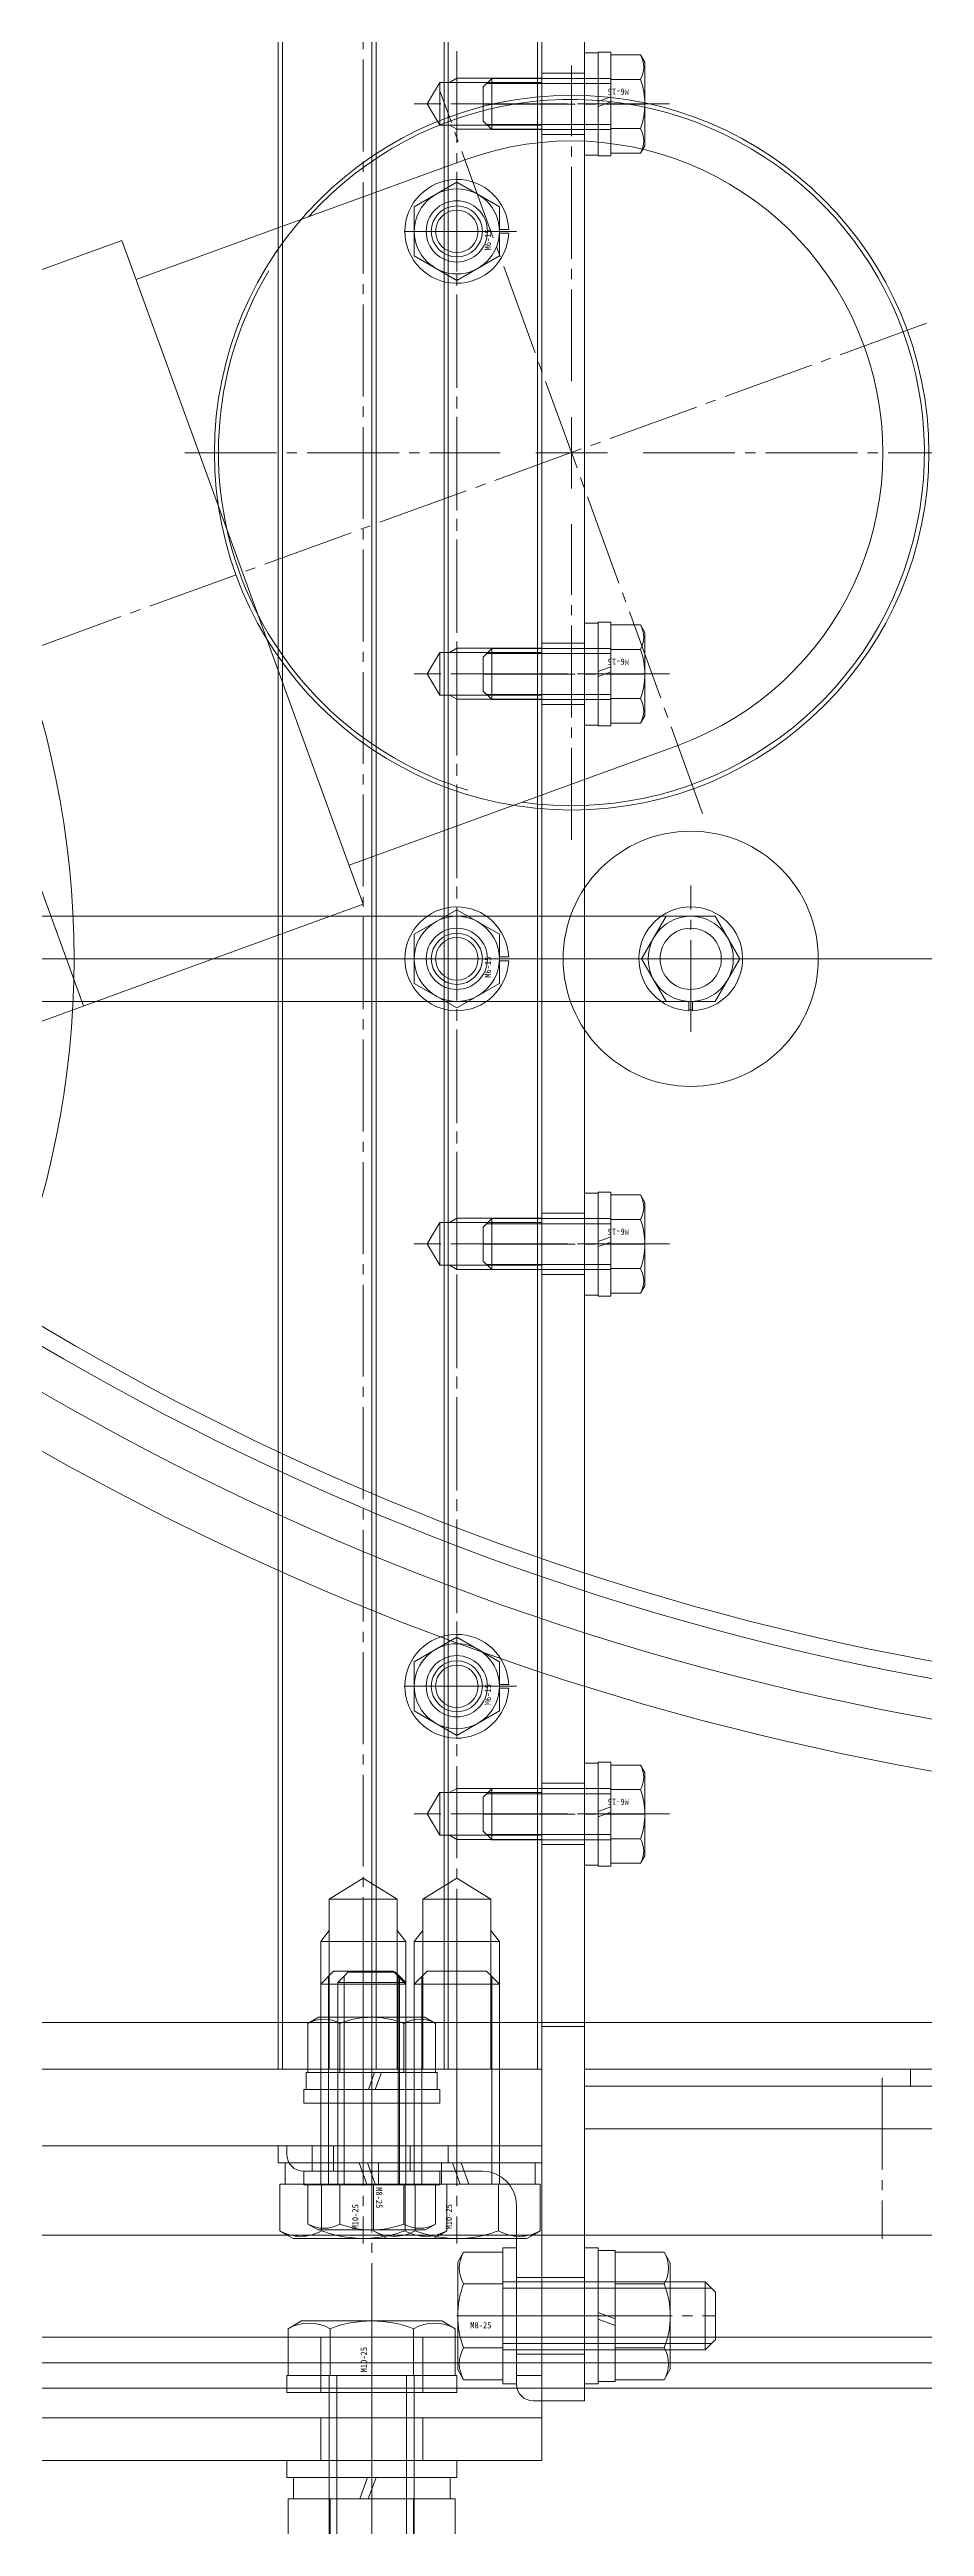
# Model space of a CAD drawing. Units: millimetres at full size. Extents: x -5218 to 5218, y -4308 to 3712.
# Drawn here: x -3478.4 to -3375.6, y 2105.4 to 2396.6 of the extents above; entities that cross this region are included whole.
import ezdxf
from ezdxf.enums import TextEntityAlignment as Align

# ---------------------------------------------------------------- set-up
doc = ezdxf.new("R2010")
doc.units = ezdxf.units.MM
doc.header["$LTSCALE"] = 1.2
doc.linetypes.add('CHAIN2', pattern=[12, 9, -1, 1, -1])
for name, color, linetype, lineweight in [('0-1_01_外形線', 134, 'Continuous', 9), ('0-2_03_かくれ線', 5, 'Continuous', 9), ('0-3_04_中心線', 4, 'CHAIN2', 9), ('0-4_02_細線', 6, 'Continuous', 9)]:
    doc.layers.add(name, color=color, linetype=linetype, lineweight=lineweight)
doc.styles.add('ＭＳ ゴシック', font='')
doc.styles.get('ＭＳ ゴシック').set_extended_font_data('MS Gothic')

# ---------------------------------------------------------------- blocks, each defined once
blk = doc.blocks.new('U433')
at = {"layer": '0-3_04_中心線'}
for p, q in [((0, 8.4), (0, 45.5)), ((-45.5, 0), (-8.4, 0)), ((8.4, 0), (45.5, 0)), ((0, -45.5), (0, -8.4))]:
    blk.add_line(p, q, dxfattribs=at)
at = {"layer": '0-3_04_中心線', "linetype": 'Continuous'}
for p, q in [((0, -4.2), (0, 4.2)), ((-4.2, 0), (4.2, 0))]:
    blk.add_line(p, q, dxfattribs=at)

msp = doc.modelspace()

# ---------------------------------------------------------------- linework, layer by layer
at = {"layer": '0-1_01_外形線'}
for p, q in [((-3468.26, 2369.53), (-3429.59, 2383.605)), ((-3474.423, 2284.152), (-3502.811, 2362.146)), ((-3443.209, 2300.704), (-3404.539, 2314.778)), ((-3523.038, 2294.692), (-3403.038, 2294.692)), ((-3523.038, 2284.692), (-3403.038, 2284.692)), ((-3450.481, 2139.693), (-3449.788, 2139.293)), ((-3449.788, 2139.293), (-3433.288, 2139.293)), ((-3433.288, 2139.293), (-3432.595, 2139.693)), ((-3433.288, 2139.293), (-3422.288, 2139.293)), ((-3429.742, 2137.698), (-3430.438, 2136.493)), ((-3425.138, 2137.698), (-3429.742, 2137.698)), ((-3425.138, 2138.193), (-3425.138, 2122.193)), ((-3423.538, 2138.193), (-3425.138, 2138.193)), ((-3425.138, 2137.698), (-3425.138, 2122.687)), ((-3423.538, 2139.693), (-3423.538, 2122.193)), ((-3423.538, 2122.193), (-3423.538, 2138.193)), ((-3422.288, 2139.293), (-3421.595, 2139.693)), ((-3420.538, 2139.693), (-3420.538, 2120.193)), ((-3415.538, 2138.193), (-3415.538, 2122.193)), ((-3413.938, 2138.193), (-3415.538, 2138.193)), ((-3413.938, 2122.193), (-3413.938, 2138.193)), ((-3413.938, 2137.893), (-3413.938, 2130.593)), ((-3413.938, 2137.893), (-3411.938, 2137.893)), ((-3411.938, 2137.893), (-3411.938, 2129.865)), ((-3411.938, 2137.698), (-3411.938, 2122.687)), ((-3430.438, 2123.893), (-3430.438, 2136.493)), ((-3425.138, 2133.945), (-3429.742, 2133.945)), ((-3411.938, 2133.945), (-3406.163, 2133.945)), ((-3405.438, 2136.443), (-3405.438, 2123.943)), ((-3405.438, 2134.193), (-3401.338, 2134.193)), ((-3401.338, 2126.193), (-3401.338, 2134.193)), ((-3401.338, 2134.193), (-3400.438, 2133.293)), ((-3400.438, 2133.293), (-3400.138, 2132.993)), ((-3400.138, 2127.393), (-3400.138, 2132.993)), ((-3413.938, 2130.593), (-3411.938, 2129.865)), ((-3413.938, 2129.793), (-3413.938, 2122.493)), ((-3413.938, 2129.793), (-3411.938, 2129.065)), ((-3411.938, 2129.065), (-3411.938, 2122.493)), ((-3740.538, 2127.693), (-2940.538, 2127.693)), ((-3425.138, 2126.44), (-3429.742, 2126.44)), ((-3411.938, 2126.44), (-3406.163, 2126.44)), ((-3405.438, 2126.193), (-3401.338, 2126.193)), ((-3401.338, 2126.193), (-3400.438, 2127.093)), ((-3400.438, 2127.093), (-3400.138, 2127.393)), ((-3429.742, 2122.687), (-3430.438, 2123.893)), ((-3425.138, 2122.687), (-3429.742, 2122.687)), ((-3423.538, 2123.193), (-3420.538, 2123.193)), ((-3411.938, 2122.493), (-3413.938, 2122.493)), ((-3740.538, 2121.693), (-2940.538, 2121.693)), ((-3423.538, 2122.193), (-3425.138, 2122.193)), ((-3420.538, 2120.193), (-3421.538, 2120.193)), ((-3413.938, 2122.193), (-3415.538, 2122.193)), ((-3450.538, 2113.193), (-3430.538, 2113.193)), ((-3450.538, 2111.193), (-3450.538, 2113.193)), ((-3450.538, 2111.193), (-3430.538, 2111.193)), ((-3441.038, 2111.193), (-3441.948, 2108.693)), ((-3440.038, 2111.193), (-3440.948, 2108.693)), ((-3431.338, 2111.193), (-3431.338, 2108.693)), ((-3430.538, 2111.193), (-3430.538, 2113.193)), ((-3430.723, 2108.693), (-3450.353, 2108.693)), ((-3450.353, 2108.693), (-3450.353, 2101.596)), ((-3445.445, 2108.693), (-3445.445, 2101.596)), ((-3431.338, 2108.693), (-3440.948, 2108.693)), ((-3435.63, 2108.693), (-3435.63, 2101.596)), ((-3430.723, 2108.693), (-3430.723, 2101.596))]:
    msp.add_line(p, q, dxfattribs=at)
for points in [[(-3190.538, 2139.693), (-3745.538, 2139.693), (-3745.538, 2439.692)], [(-3518.388, 2113.193), (-3420.538, 2113.193), (-3420.538, 2139.693)], [(-3420.538, 2139.693), (-3420.538, 2120.193), (-3415.538, 2120.193), (-3415.538, 2139.693)], [(-3411.938, 2137.698), (-3406.163, 2137.698), (-3405.438, 2136.443)], [(-3411.938, 2122.687), (-3406.163, 2122.687), (-3405.438, 2123.943)], [(-3441.948, 2108.693), (-3449.738, 2108.693), (-3449.738, 2111.193)]]:
    msp.add_lwpolyline(points, dxfattribs=at)
for points in [[(-3441.541, 2296.12), (-3507.306, 2272.183), (-3535.693, 2350.178), (-3469.928, 2374.114)], [(-3740.538, 2164.693), (-2940.538, 2164.693), (-2940.538, 2124.693), (-3740.538, 2124.693)], [(-3735.538, 2084.693), (-2945.538, 2084.693), (-2940.538, 2089.693), (-2940.538, 2124.693), (-3740.538, 2124.693), (-3740.538, 2089.693)]]:
    msp.add_lwpolyline(points, close=True, dxfattribs=at)
msp.add_circle((-3417.038, 2349.173), 42, dxfattribs=at)
for centre, radius, start, end in [((-3317.038, 2519.173), 330, 195.03298, 344.96702), ((-3417.065, 2349.192), 41.5, 261.94006, 138.05994), ((-3417.065, 2349.192), 36.622, 290, 110), ((-3403.038, 2289.692), 5, 270, 90), ((-3448.899, 2144.446), 4.907, 255.61054, 284.38946), ((-3441.538, 2153.072), 13.779, 256.16077, 283.83923), ((-3434.177, 2144.446), 4.907, 255.61054, 284.38946), ((-3430.538, 2153.072), 13.779, 260.01719, 283.83923), ((-3426.492, 2135.822), 3.753, 150.00001, 209.99999), ((-3423.177, 2144.446), 4.907, 255.61054, 284.38946), ((-3409.413, 2135.822), 3.753, 330.00001, 29.99999), ((-3419.973, 2130.193), 10.465, 158.98558, 201.01442), ((-3415.514, 2130.193), 10.076, 338.13461, 21.86539), ((-3426.492, 2124.563), 3.753, 150.00001, 209.99999), ((-3409.413, 2124.563), 3.753, 330.00001, 29.99999), ((-3421.538, 2122.193), 2, 180, 270)]:
    msp.add_arc(centre, radius, start, end, dxfattribs=at)
at = {"layer": '0-2_03_かくれ線'}
for p, q in [((-3420.538, 2139.693), (-3420.538, 2439.692)), ((-3420.538, 2139.693), (-3420.538, 2439.692)), ((-3415.538, 2439.692), (-3415.538, 2139.693)), ((-3451.538, 2159.193), (-3451.538, 2420.192)), ((-3451.038, 2159.193), (-3451.038, 2420.192)), ((-3440.538, 2420.192), (-3440.538, 2159.193)), ((-3440.038, 2420.192), (-3440.038, 2159.193)), ((-3432.038, 2159.193), (-3432.038, 2420.192)), ((-3431.538, 2159.193), (-3431.538, 2420.192)), ((-3421.038, 2420.192), (-3421.038, 2159.193)), ((-3420.538, 2420.192), (-3420.538, 2159.193)), ((-3413.938, 2396.162), (-3415.538, 2396.162)), ((-3415.538, 2396.162), (-3415.538, 2384.162)), ((-3413.938, 2390.462), (-3413.938, 2396.262)), ((-3412.438, 2396.262), (-3413.938, 2396.262)), ((-3413.938, 2396.162), (-3413.938, 2384.162)), ((-3412.438, 2391.008), (-3412.438, 2396.262)), ((-3412.438, 2395.936), (-3408.942, 2395.936)), ((-3412.438, 2384.389), (-3412.438, 2395.936)), ((-3408.942, 2395.936), (-3408.438, 2395.062)), ((-3431.404, 2392.692), (-3430.538, 2393.192)), ((-3426.438, 2393.162), (-3426.638, 2392.962)), ((-3426.438, 2387.162), (-3426.438, 2393.162)), ((-3412.438, 2393.162), (-3426.438, 2393.162)), ((-3415.538, 2393.792), (-3420.538, 2393.792)), ((-3412.438, 2393.049), (-3408.942, 2393.049)), ((-3408.438, 2385.262), (-3408.438, 2395.062)), ((-3434.04, 2390.192), (-3432.538, 2392.692)), ((-3432.538, 2387.692), (-3434.04, 2390.192)), ((-3432.538, 2392.692), (-3420.538, 2392.692)), ((-3426.638, 2392.962), (-3427.438, 2392.162)), ((-3427.438, 2388.162), (-3427.438, 2392.162)), ((-3427.038, 2392.562), (-3426.638, 2392.562)), ((-3412.438, 2392.562), (-3426.638, 2392.562)), ((-3413.938, 2390.462), (-3412.438, 2391.008)), ((-3413.938, 2389.862), (-3412.438, 2390.408)), ((-3412.438, 2384.062), (-3412.438, 2390.408)), ((-3431.404, 2387.692), (-3430.538, 2387.192)), ((-3420.538, 2387.192), (-3430.538, 2387.192)), ((-3426.638, 2387.362), (-3427.438, 2388.162)), ((-3427.038, 2387.762), (-3426.638, 2387.762)), ((-3412.438, 2387.762), (-3426.638, 2387.762)), ((-3426.438, 2387.162), (-3426.638, 2387.362)), ((-3413.938, 2384.062), (-3413.938, 2389.862)), ((-3412.438, 2387.275), (-3408.942, 2387.275)), ((-3412.438, 2387.162), (-3426.438, 2387.162)), ((-3415.538, 2386.592), (-3420.538, 2386.592)), ((-3412.438, 2384.389), (-3408.942, 2384.389)), ((-3408.942, 2384.389), (-3408.438, 2385.262)), ((-3413.938, 2384.162), (-3415.538, 2384.162)), ((-3413.938, 2384.062), (-3412.438, 2384.062)), ((-3430.538, 2380.966), (-3435.538, 2378.079)), ((-3425.538, 2378.079), (-3430.538, 2380.966)), ((-3435.538, 2378.079), (-3435.538, 2372.306)), ((-3425.538, 2375.417), (-3424.442, 2375.417)), ((-3425.538, 2374.967), (-3424.442, 2374.967)), ((-3435.538, 2372.306), (-3430.538, 2369.419)), ((-3413.938, 2329.162), (-3415.538, 2329.162)), ((-3415.538, 2329.162), (-3415.538, 2317.162)), ((-3413.938, 2323.462), (-3413.938, 2329.262)), ((-3412.438, 2329.262), (-3413.938, 2329.262)), ((-3413.938, 2329.162), (-3413.938, 2317.162)), ((-3412.438, 2324.008), (-3412.438, 2329.262)), ((-3431.404, 2325.692), (-3430.538, 2326.192)), ((-3426.438, 2326.162), (-3426.638, 2325.962)), ((-3426.438, 2320.162), (-3426.438, 2326.162)), ((-3412.438, 2326.162), (-3426.438, 2326.162)), ((-3415.538, 2326.792), (-3420.538, 2326.792)), ((-3412.438, 2328.936), (-3408.942, 2328.936)), ((-3412.438, 2317.389), (-3412.438, 2328.936)), ((-3408.942, 2328.936), (-3408.438, 2328.062)), ((-3408.438, 2318.262), (-3408.438, 2328.062)), ((-3434.04, 2323.192), (-3432.538, 2325.692)), ((-3432.538, 2320.692), (-3434.04, 2323.192)), ((-3432.538, 2325.692), (-3420.538, 2325.692)), ((-3426.638, 2325.962), (-3427.438, 2325.162)), ((-3427.438, 2321.162), (-3427.438, 2325.162)), ((-3427.038, 2325.562), (-3426.638, 2325.562)), ((-3412.438, 2325.562), (-3426.638, 2325.562)), ((-3413.938, 2323.462), (-3412.438, 2324.008)), ((-3413.938, 2322.862), (-3412.438, 2323.408)), ((-3412.438, 2326.049), (-3408.942, 2326.049)), ((-3412.438, 2317.062), (-3412.438, 2323.408)), ((-3431.404, 2320.692), (-3430.538, 2320.192)), ((-3426.638, 2320.362), (-3427.438, 2321.162)), ((-3427.038, 2320.762), (-3426.638, 2320.762)), ((-3412.438, 2320.762), (-3426.638, 2320.762)), ((-3426.438, 2320.162), (-3426.638, 2320.362)), ((-3413.938, 2317.062), (-3413.938, 2322.862)), ((-3412.438, 2320.275), (-3408.942, 2320.275)), ((-3420.538, 2320.192), (-3430.538, 2320.192)), ((-3412.438, 2320.162), (-3426.438, 2320.162)), ((-3415.538, 2319.592), (-3420.538, 2319.592)), ((-3412.438, 2317.389), (-3408.942, 2317.389)), ((-3408.942, 2317.389), (-3408.438, 2318.262)), ((-3413.938, 2317.162), (-3415.538, 2317.162)), ((-3413.938, 2317.062), (-3412.438, 2317.062)), ((-3430.538, 2295.466), (-3435.538, 2292.579)), ((-3425.538, 2292.579), (-3430.538, 2295.466)), ((-3405.925, 2294.692), (-3408.811, 2289.692)), ((-3400.151, 2294.692), (-3405.925, 2294.692)), ((-3397.264, 2289.692), (-3400.151, 2294.692)), ((-3435.538, 2292.579), (-3435.538, 2286.806)), ((-3455.538, 2289.692), (-3705.538, 2289.692)), ((-3425.538, 2289.917), (-3424.442, 2289.917)), ((-3425.538, 2289.467), (-3424.442, 2289.467)), ((-3400.151, 2284.692), (-3397.264, 2289.692)), ((-3435.538, 2286.806), (-3430.538, 2283.919)), ((-3403.263, 2284.692), (-3403.263, 2283.597)), ((-3402.813, 2284.692), (-3402.813, 2283.597)), ((-3413.938, 2262.162), (-3415.538, 2262.162)), ((-3415.538, 2262.162), (-3415.538, 2250.162)), ((-3413.938, 2256.462), (-3413.938, 2262.262)), ((-3412.438, 2262.262), (-3413.938, 2262.262)), ((-3413.938, 2262.162), (-3413.938, 2250.162)), ((-3412.438, 2257.008), (-3412.438, 2262.262)), ((-3431.404, 2258.692), (-3430.538, 2259.192)), ((-3426.438, 2259.162), (-3426.638, 2258.962)), ((-3426.438, 2253.162), (-3426.438, 2259.162)), ((-3412.438, 2259.162), (-3426.438, 2259.162)), ((-3415.538, 2259.792), (-3420.538, 2259.792)), ((-3412.438, 2261.936), (-3408.942, 2261.936)), ((-3412.438, 2250.389), (-3412.438, 2261.936)), ((-3408.942, 2261.936), (-3408.438, 2261.062)), ((-3408.438, 2251.262), (-3408.438, 2261.062)), ((-3434.04, 2256.192), (-3432.538, 2258.692)), ((-3432.538, 2253.692), (-3434.04, 2256.192)), ((-3432.538, 2258.692), (-3420.538, 2258.692)), ((-3426.638, 2258.962), (-3427.438, 2258.162)), ((-3427.438, 2254.162), (-3427.438, 2258.162)), ((-3427.038, 2258.562), (-3426.638, 2258.562)), ((-3412.438, 2258.562), (-3426.638, 2258.562)), ((-3413.938, 2256.462), (-3412.438, 2257.008)), ((-3413.938, 2255.862), (-3412.438, 2256.408)), ((-3412.438, 2259.049), (-3408.942, 2259.049)), ((-3412.438, 2250.062), (-3412.438, 2256.408)), ((-3431.404, 2253.692), (-3430.538, 2253.192)), ((-3426.638, 2253.362), (-3427.438, 2254.162)), ((-3427.038, 2253.762), (-3426.638, 2253.762)), ((-3412.438, 2253.762), (-3426.638, 2253.762)), ((-3426.438, 2253.162), (-3426.638, 2253.362)), ((-3413.938, 2250.062), (-3413.938, 2255.862)), ((-3412.438, 2253.276), (-3408.942, 2253.276)), ((-3420.538, 2253.192), (-3430.538, 2253.192)), ((-3412.438, 2253.162), (-3426.438, 2253.162)), ((-3415.538, 2252.592), (-3420.538, 2252.592)), ((-3412.438, 2250.389), (-3408.942, 2250.389)), ((-3408.942, 2250.389), (-3408.438, 2251.262)), ((-3413.938, 2250.162), (-3415.538, 2250.162)), ((-3413.938, 2250.062), (-3412.438, 2250.062)), ((-3430.538, 2209.966), (-3435.538, 2207.079)), ((-3425.538, 2207.079), (-3430.538, 2209.966)), ((-3435.538, 2207.079), (-3435.538, 2201.306)), ((-3425.538, 2204.418), (-3424.442, 2204.418)), ((-3425.538, 2203.968), (-3424.442, 2203.968)), ((-3435.538, 2201.306), (-3430.538, 2198.419)), ((-3413.938, 2195.162), (-3415.538, 2195.162)), ((-3415.538, 2195.162), (-3415.538, 2183.162)), ((-3413.938, 2189.462), (-3413.938, 2195.262)), ((-3412.438, 2195.262), (-3413.938, 2195.262)), ((-3413.938, 2195.162), (-3413.938, 2183.162)), ((-3412.438, 2190.008), (-3412.438, 2195.262)), ((-3431.404, 2191.693), (-3430.538, 2192.193)), ((-3426.438, 2192.162), (-3426.638, 2191.962)), ((-3426.438, 2186.162), (-3426.438, 2192.162)), ((-3412.438, 2192.162), (-3426.438, 2192.162)), ((-3415.538, 2192.793), (-3420.538, 2192.793)), ((-3412.438, 2194.936), (-3408.942, 2194.936)), ((-3412.438, 2183.389), (-3412.438, 2194.936)), ((-3408.942, 2194.936), (-3408.438, 2194.062)), ((-3408.438, 2184.262), (-3408.438, 2194.062)), ((-3434.04, 2189.193), (-3432.538, 2191.693)), ((-3432.538, 2191.693), (-3420.538, 2191.693)), ((-3426.638, 2191.962), (-3427.438, 2191.162)), ((-3427.438, 2187.162), (-3427.438, 2191.162)), ((-3427.038, 2191.562), (-3426.638, 2191.562)), ((-3412.438, 2191.562), (-3426.638, 2191.562)), ((-3413.938, 2189.462), (-3412.438, 2190.008)), ((-3413.938, 2188.862), (-3412.438, 2189.408)), ((-3412.438, 2192.049), (-3408.942, 2192.049)), ((-3412.438, 2183.062), (-3412.438, 2189.408)), ((-3432.538, 2186.693), (-3434.04, 2189.193)), ((-3431.404, 2186.693), (-3430.538, 2186.193)), ((-3426.638, 2186.362), (-3427.438, 2187.162)), ((-3427.038, 2186.762), (-3426.638, 2186.762)), ((-3412.438, 2186.762), (-3426.638, 2186.762)), ((-3426.438, 2186.162), (-3426.638, 2186.362)), ((-3413.938, 2183.062), (-3413.938, 2188.862)), ((-3420.538, 2186.193), (-3430.538, 2186.193)), ((-3412.438, 2186.162), (-3426.438, 2186.162)), ((-3415.538, 2185.593), (-3420.538, 2185.593)), ((-3412.438, 2186.276), (-3408.942, 2186.276)), ((-3408.942, 2183.389), (-3408.438, 2184.262)), ((-3441.538, 2181.643), (-3445.538, 2179.189)), ((-3430.538, 2181.643), (-3426.538, 2179.189)), ((-3413.938, 2183.162), (-3415.538, 2183.162)), ((-3413.938, 2183.062), (-3412.438, 2183.062)), ((-3412.438, 2183.389), (-3408.942, 2183.389)), ((-3445.538, 2159.193), (-3445.538, 2179.189)), ((-3445.538, 2179.189), (-3441.538, 2179.189)), ((-3437.538, 2159.193), (-3437.538, 2179.189)), ((-3434.538, 2159.193), (-3434.538, 2179.189)), ((-3426.538, 2179.189), (-3430.538, 2179.189)), ((-3426.538, 2159.193), (-3426.538, 2179.189)), ((-3446.538, 2174.193), (-3445.538, 2175.492)), ((-3436.538, 2174.193), (-3437.538, 2175.492)), ((-3435.538, 2174.193), (-3434.538, 2175.492)), ((-3425.538, 2174.193), (-3426.538, 2175.492)), ((-3446.538, 2159.193), (-3446.538, 2174.193)), ((-3446.538, 2174.193), (-3436.538, 2174.193)), ((-3436.538, 2159.193), (-3436.538, 2174.193)), ((-3435.538, 2159.193), (-3435.538, 2174.193)), ((-3425.538, 2174.193), (-3435.538, 2174.193)), ((-3425.538, 2159.193), (-3425.538, 2174.193)), ((-3446.538, 2169.193), (-3445.038, 2170.693)), ((-3446.538, 2145.693), (-3446.538, 2169.193)), ((-3446.538, 2169.193), (-3436.538, 2169.193)), ((-3445.638, 2145.693), (-3445.638, 2170.093)), ((-3445.038, 2170.693), (-3438.038, 2170.693)), ((-3444.538, 2169.393), (-3443.638, 2170.293)), ((-3436.538, 2169.393), (-3444.538, 2169.393)), ((-3444.538, 2165.293), (-3444.538, 2169.393)), ((-3443.788, 2165.293), (-3443.788, 2170.143)), ((-3443.638, 2170.293), (-3443.338, 2170.593)), ((-3437.738, 2170.593), (-3443.338, 2170.593)), ((-3436.538, 2169.193), (-3438.038, 2170.693)), ((-3437.438, 2170.293), (-3437.738, 2170.593)), ((-3436.538, 2169.393), (-3437.438, 2170.293)), ((-3437.438, 2145.693), (-3437.438, 2170.093)), ((-3437.288, 2165.293), (-3437.288, 2170.143)), ((-3436.538, 2165.293), (-3436.538, 2169.393)), ((-3436.538, 2145.693), (-3436.538, 2169.193)), ((-3435.538, 2169.193), (-3434.038, 2170.693)), ((-3435.538, 2145.693), (-3435.538, 2169.193)), ((-3435.538, 2169.193), (-3425.538, 2169.193)), ((-3434.638, 2145.693), (-3434.638, 2170.093)), ((-3434.038, 2170.693), (-3427.038, 2170.693)), ((-3425.538, 2169.193), (-3427.038, 2170.693)), ((-3426.438, 2145.693), (-3426.438, 2170.093)), ((-3425.538, 2145.693), (-3425.538, 2169.193)), ((-3446.788, 2165.293), (-3434.288, 2165.293)), ((-3444.538, 2145.593), (-3444.538, 2165.293)), ((-3444.291, 2158.793), (-3444.291, 2164.568)), ((-3443.788, 2145.593), (-3443.788, 2165.293)), ((-3437.288, 2145.593), (-3437.288, 2165.293)), ((-3436.785, 2158.793), (-3436.785, 2164.568)), ((-3436.538, 2145.593), (-3436.538, 2165.293)), ((-3415.538, 2164.193), (-3420.538, 2164.193)), ((-3431.538, 2159.193), (-3451.538, 2159.193)), ((-3448.238, 2158.793), (-3440.21, 2158.793)), ((-3448.238, 2156.793), (-3448.238, 2158.793)), ((-3448.043, 2158.793), (-3433.032, 2158.793)), ((-3440.938, 2156.793), (-3440.21, 2158.793)), ((-3440.538, 2159.193), (-3420.538, 2159.193)), ((-3440.138, 2156.793), (-3439.41, 2158.793)), ((-3439.41, 2158.793), (-3432.838, 2158.793)), ((-3432.838, 2158.793), (-3432.838, 2156.793)), ((-3377.184, 2159.193), (-3377.184, 2157.193)), ((-3432.538, 2156.793), (-3448.538, 2156.793)), ((-3448.538, 2156.793), (-3448.538, 2155.193)), ((-3448.538, 2155.193), (-3432.538, 2155.193)), ((-3448.238, 2156.793), (-3440.938, 2156.793)), ((-3440.138, 2156.793), (-3432.838, 2156.793)), ((-3432.538, 2156.793), (-3432.538, 2155.193)), ((-3415.538, 2157.193), (-3024.538, 2157.193)), ((-3431.538, 2150.193), (-3451.538, 2150.193)), ((-3451.538, 2148.723), (-3451.538, 2150.193)), ((-3451.538, 2148.723), (-3451.538, 2148.193)), ((-3420.538, 2150.193), (-3450.538, 2150.193)), ((-3450.538, 2150.193), (-3450.538, 2149.193)), ((-3447.538, 2150.193), (-3447.538, 2147.193)), ((-3445.038, 2150.193), (-3445.038, 2147.193)), ((-3420.538, 2150.193), (-3440.538, 2150.193)), ((-3440.538, 2148.723), (-3440.538, 2150.193)), ((-3440.538, 2148.723), (-3440.538, 2148.193)), ((-3436.038, 2150.193), (-3436.038, 2147.193)), ((-3431.538, 2148.723), (-3431.538, 2150.193)), ((-3431.538, 2148.193), (-3431.538, 2148.723)), ((-3420.538, 2150.193), (-3420.538, 2139.693)), ((-3420.538, 2148.723), (-3420.538, 2150.193)), ((-3420.538, 2148.193), (-3420.538, 2148.723)), ((-3431.538, 2148.193), (-3451.538, 2148.193)), ((-3451.353, 2145.693), (-3451.353, 2140.196)), ((-3431.723, 2145.693), (-3451.353, 2145.693)), ((-3450.738, 2148.193), (-3450.738, 2145.693)), ((-3427.538, 2147.193), (-3448.538, 2147.193)), ((-3432.538, 2147.193), (-3448.538, 2147.193)), ((-3448.538, 2147.193), (-3448.538, 2145.593)), ((-3448.538, 2145.593), (-3432.538, 2145.593)), ((-3448.043, 2145.593), (-3433.032, 2145.593)), ((-3448.043, 2145.593), (-3448.043, 2140.989)), ((-3446.445, 2145.693), (-3446.445, 2140.196)), ((-3444.291, 2145.593), (-3444.291, 2140.989)), ((-3442.038, 2148.193), (-3441.128, 2145.693)), ((-3441.038, 2148.193), (-3440.128, 2145.693)), ((-3420.538, 2148.193), (-3440.538, 2148.193)), ((-3440.353, 2145.693), (-3440.353, 2140.196)), ((-3420.723, 2145.693), (-3440.353, 2145.693)), ((-3439.738, 2148.193), (-3439.738, 2145.693)), ((-3436.785, 2145.593), (-3436.785, 2140.989)), ((-3436.63, 2145.693), (-3436.63, 2140.196)), ((-3435.445, 2145.693), (-3435.445, 2140.196)), ((-3433.032, 2145.593), (-3433.032, 2140.989)), ((-3432.538, 2147.193), (-3432.538, 2145.593)), ((-3432.338, 2145.693), (-3432.338, 2148.193)), ((-3431.723, 2145.693), (-3431.723, 2140.196)), ((-3431.038, 2148.193), (-3430.128, 2145.693)), ((-3430.038, 2148.193), (-3429.128, 2145.693)), ((-3425.63, 2145.693), (-3425.63, 2140.196)), ((-3421.338, 2145.693), (-3421.338, 2148.193)), ((-3420.723, 2145.693), (-3420.723, 2140.196)), ((-3423.538, 2143.193), (-3423.538, 2139.693)), ((-3451.353, 2140.196), (-3450.481, 2139.693)), ((-3448.043, 2140.989), (-3446.838, 2140.293)), ((-3434.238, 2140.293), (-3446.838, 2140.293)), ((-3440.353, 2140.196), (-3439.57, 2139.744)), ((-3433.032, 2140.989), (-3434.238, 2140.293)), ((-3431.723, 2140.196), (-3432.595, 2139.693)), ((-3420.723, 2140.196), (-3421.595, 2139.693)), ((-3439.533, 2139.723), (-3438.788, 2139.293)), ((-3438.788, 2139.293), (-3433.288, 2139.293)), ((-3425.138, 2134.193), (-3405.438, 2134.193)), ((-3420.538, 2134.693), (-3423.538, 2134.693)), ((-3415.538, 2134.693), (-3420.538, 2134.693)), ((-3425.138, 2133.443), (-3405.438, 2133.443)), ((-3450.353, 2128.689), (-3448.788, 2129.593)), ((-3450.353, 2123.193), (-3450.353, 2128.689)), ((-3448.788, 2129.593), (-3432.288, 2129.593)), ((-3445.445, 2123.193), (-3445.445, 2128.689)), ((-3435.63, 2123.193), (-3435.63, 2128.689)), ((-3430.723, 2128.689), (-3432.288, 2129.593)), ((-3430.723, 2123.193), (-3430.723, 2128.689)), ((-3446.538, 2124.693), (-3446.538, 2127.693)), ((-3446.538, 2126.193), (-3446.538, 2121.193)), ((-3440.538, 2127.443), (-3440.538, 2119.943)), ((-3434.538, 2124.693), (-3434.538, 2127.693)), ((-3434.538, 2126.193), (-3434.538, 2121.193)), ((-3425.138, 2126.943), (-3405.438, 2126.943)), ((-3425.138, 2126.193), (-3405.438, 2126.193)), ((-3420.538, 2125.693), (-3423.538, 2125.693)), ((-3415.538, 2125.693), (-3420.538, 2125.693)), ((-3450.538, 2123.193), (-3430.538, 2123.193)), ((-3450.538, 2121.193), (-3450.538, 2123.193)), ((-3430.723, 2123.193), (-3450.353, 2123.193)), ((-3445.538, 2123.193), (-3445.538, 2100.693)), ((-3444.638, 2123.193), (-3444.638, 2100.693)), ((-3436.438, 2123.193), (-3436.438, 2100.693)), ((-3435.538, 2123.193), (-3435.538, 2100.693)), ((-3430.538, 2121.193), (-3430.538, 2123.193)), ((-3450.538, 2121.193), (-3430.538, 2121.193)), ((-3740.538, 2118.193), (-3420.538, 2118.193)), ((-3446.538, 2113.193), (-3446.538, 2118.193)), ((-3434.538, 2113.193), (-3434.538, 2118.193))]:
    msp.add_line(p, q, dxfattribs=at)
for points in [[(-3024.538, 2152.193), (-3415.538, 2152.193), (-3415.538, 2427.192), (-3024.538, 2427.192)], [(-3420.538, 2393.192), (-3430.538, 2393.192), (-3430.538, 2387.192)], [(-3420.538, 2387.692), (-3432.538, 2387.692), (-3432.538, 2392.692)], [(-3430.538, 2369.419), (-3425.538, 2372.306), (-3425.538, 2378.079)], [(-3420.538, 2326.192), (-3430.538, 2326.192), (-3430.538, 2320.192)], [(-3420.538, 2320.692), (-3432.538, 2320.692), (-3432.538, 2325.692)], [(-3430.538, 2283.919), (-3425.538, 2286.806), (-3425.538, 2292.579)], [(-3408.811, 2289.692), (-3405.925, 2284.692), (-3400.151, 2284.692)], [(-3420.538, 2259.192), (-3430.538, 2259.192), (-3430.538, 2253.192)], [(-3420.538, 2253.692), (-3432.538, 2253.692), (-3432.538, 2258.692)], [(-3430.538, 2198.419), (-3425.538, 2201.306), (-3425.538, 2207.079)], [(-3420.538, 2192.193), (-3430.538, 2192.193), (-3430.538, 2186.193)], [(-3420.538, 2186.693), (-3432.538, 2186.693), (-3432.538, 2191.693)], [(-3441.538, 2181.643), (-3437.538, 2179.189), (-3441.538, 2179.189)], [(-3430.538, 2181.643), (-3434.538, 2179.189), (-3430.538, 2179.189)], [(-3448.043, 2158.793), (-3448.043, 2164.568), (-3446.788, 2165.293)], [(-3433.032, 2158.793), (-3433.032, 2164.568), (-3434.288, 2165.293)], [(-3024.538, 2159.193), (-3415.538, 2159.193), (-3415.538, 2157.193)]]:
    msp.add_lwpolyline(points, dxfattribs=at)
msp.add_lwpolyline([(-3740.538, 2150.193), (-3420.538, 2150.193), (-3420.538, 2159.193), (-3740.538, 2159.193)], close=True, dxfattribs=at)
for centre, radius in [((-3580.538, 2289.692), 105), ((-3430.538, 2375.192), 5), ((-3430.538, 2375.192), 3.6), ((-3430.538, 2375.192), 3), ((-3430.538, 2375.192), 2.5), ((-3403.038, 2289.692), 15), ((-3430.538, 2289.692), 5), ((-3403.038, 2289.692), 5), ((-3430.538, 2289.692), 3.6), ((-3430.538, 2289.692), 3), ((-3430.538, 2289.692), 2.5), ((-3403.038, 2289.692), 3.6), ((-3430.538, 2204.193), 5), ((-3430.538, 2204.193), 3.6), ((-3430.538, 2204.193), 3), ((-3430.538, 2204.193), 2.5)]:
    msp.add_circle(centre, radius, dxfattribs=at)
for centre, radius, start, end in [((-3317.038, 2519.194), 324, 188.74896, 349.18729), ((-3317.038, 2519.194), 319.319, 188.87824, 349.02683), ((-3317.038, 2519.194), 317.319, 189.04728, 348.95681), ((-3411.442, 2394.492), 2.887, 330.00001, 29.99999), ((-3416.952, 2390.162), 8.514, 340.18087, 19.81913), ((-3411.442, 2385.832), 2.887, 330.00001, 29.99999), ((-3430.538, 2375.192), 6.1, 2.11385, 357.88615), ((-3417.065, 2349.192), 41.5, 149.01725, 252.94998), ((-3411.442, 2327.492), 2.887, 330.00001, 29.99999), ((-3416.952, 2323.162), 8.514, 340.18087, 19.81913), ((-3411.442, 2318.832), 2.887, 330.00001, 29.99999), ((-3430.538, 2289.692), 6.1, 2.11385, 357.88615), ((-3403.038, 2289.692), 6.1, 272.11385, 267.88615), ((-3403.038, 2289.692), 6, 267.88615, 272.1491), ((-3411.442, 2260.492), 2.887, 330.00001, 29.99999), ((-3416.952, 2256.162), 8.514, 340.18087, 19.81913), ((-3411.442, 2251.832), 2.887, 330.00001, 29.99999), ((-3430.538, 2204.193), 6.1, 2.11385, 357.88615), ((-3411.442, 2193.492), 2.887, 330.00001, 29.99999), ((-3416.952, 2189.162), 8.514, 340.18087, 19.81913), ((-3411.442, 2184.832), 2.887, 330.00001, 29.99999), ((-3446.167, 2161.318), 3.753, 60.00001, 119.99999), ((-3440.538, 2155.216), 10.076, 68.13461, 111.86539), ((-3434.909, 2161.318), 3.753, 60.00001, 119.99999), ((-3448.538, 2149.193), 2, 180, 270), ((-3427.538, 2143.193), 4, 0, 90), ((-3448.899, 2144.446), 4.907, 240.00001, 255.61054), ((-3446.167, 2144.239), 3.753, 240.00001, 299.99999), ((-3448.899, 2144.446), 4.907, 284.38946, 299.99999), ((-3441.538, 2153.072), 13.779, 249.136, 256.16077), ((-3440.538, 2150.758), 10.465, 248.98558, 291.01442), ((-3437.899, 2144.446), 4.907, 240.00001, 254.25373), ((-3441.538, 2153.072), 13.779, 283.83923, 290.864), ((-3434.909, 2144.239), 3.753, 240.00001, 299.99999), ((-3434.177, 2144.446), 4.907, 240.00001, 255.61054), ((-3437.899, 2144.446), 4.907, 285.74627, 299.99999), ((-3430.538, 2153.072), 13.779, 249.136, 260.01719), ((-3434.177, 2144.446), 4.907, 284.38946, 299.99999), ((-3430.538, 2153.072), 13.779, 283.83923, 290.864), ((-3423.177, 2144.446), 4.907, 240.00001, 255.61054), ((-3423.177, 2144.446), 4.907, 284.38946, 299.99999), ((-3437.899, 2144.446), 4.907, 254.25373, 285.74627), ((-3447.899, 2124.439), 4.907, 60.00001, 119.99999), ((-3440.538, 2115.813), 13.779, 69.136, 110.864), ((-3433.177, 2124.439), 4.907, 60.00001, 119.99999)]:
    msp.add_arc(centre, radius, start, end, dxfattribs=at)
at = {"layer": '0-3_04_中心線'}
for p, q in [((-3441.538, 2154.193), (-3441.538, 2425.192)), ((-3430.538, 2425.192), (-3430.538, 2154.193)), ((-3418.038, 2390.192), (-3435.538, 2390.192)), ((-3401.633, 2306.792), (-3432.497, 2391.591)), ((-3405.538, 2390.192), (-3430.538, 2390.192)), ((-3427.438, 2390.162), (-3408.438, 2390.162)), ((-3430.538, 2382.192), (-3430.538, 2197.193)), ((-3430.538, 2381.292), (-3430.538, 2369.092)), ((-3423.538, 2375.192), (-3437.538, 2375.192)), ((-3436.638, 2375.192), (-3424.438, 2375.192)), ((-3435.538, 2375.192), (-3425.538, 2375.192)), ((-3642.557, 2267.119), (-3374.003, 2364.865)), ((-3418.038, 2323.192), (-3435.538, 2323.192)), ((-3405.538, 2323.192), (-3430.538, 2323.192)), ((-3427.438, 2323.162), (-3408.438, 2323.162)), ((-3403.038, 2281.092), (-3403.038, 2298.292)), ((-3430.538, 2295.792), (-3430.538, 2283.592)), ((-3754.038, 2289.692), (-3170.538, 2289.692)), ((-3745.538, 2289.692), (-3415.538, 2289.692)), ((-3436.638, 2289.692), (-3424.438, 2289.692)), ((-3435.538, 2289.692), (-3425.538, 2289.692)), ((-3405.538, 2289.692), (-3430.538, 2289.692)), ((-3415.538, 2289.692), (-3015.538, 2289.692)), ((-3418.038, 2256.192), (-3435.538, 2256.192)), ((-3405.538, 2256.192), (-3430.538, 2256.192)), ((-3427.438, 2256.162), (-3408.438, 2256.162)), ((-3430.538, 2210.293), (-3430.538, 2198.093)), ((-3423.538, 2204.193), (-3437.538, 2204.193)), ((-3436.638, 2204.193), (-3424.438, 2204.193)), ((-3435.538, 2204.193), (-3425.538, 2204.193)), ((-3418.038, 2189.193), (-3435.538, 2189.193)), ((-3405.538, 2189.193), (-3430.538, 2189.193)), ((-3427.438, 2189.162), (-3408.438, 2189.162)), ((-3441.538, 2170.693), (-3441.538, 2138.693)), ((-3440.538, 2140.293), (-3440.538, 2170.593)), ((-3430.538, 2170.693), (-3430.538, 2138.693)), ((-3441.538, 2159.193), (-3441.538, 2150.193)), ((-3380.538, 2158.162), (-3380.538, 2139.262)), ((-3440.538, 2155.193), (-3440.538, 2142.193)), ((-3440.538, 2111.193), (-3440.538, 2141.193)), ((-3440.538, 2098.193), (-3440.538, 2129.593)), ((-3440.538, 2103.193), (-3440.538, 2128.193)), ((-3405.538, 2130.193), (-3430.538, 2130.193)), ((-3430.438, 2130.193), (-3400.138, 2130.193)), ((-3415.538, 2130.193), (-3428.538, 2130.193)), ((-3440.538, 2107.693), (-3440.538, 2126.593))]:
    msp.add_line(p, q, dxfattribs=at)
at = {"layer": '0-4_02_細線'}
for p, q in [((-3405.438, 2133.443), (-3400.588, 2133.443)), ((-3405.438, 2126.943), (-3400.588, 2126.943))]:
    msp.add_line(p, q, dxfattribs=at)

# ---------------------------------------------------------------- block references
at = {"layer": '0-3_04_中心線'}
msp.add_blockref('U433', (-3417.038, 2349.173), dxfattribs=at)

# ---------------------------------------------------------------- texts
at = {"layer": '0-2_03_かくれ線', "style": 'ＭＳ ゴシック'}
for s, rotation, p in [('M6-15', 180, (-3410.3, 2392.189)), ('M6-15', 90, (-3426.309, 2372.957)), ('M6-15', 180, (-3410.3, 2325.189)), ('M6-15', 90, (-3426.309, 2287.458)), ('M6-15', 180, (-3410.3, 2258.189)), ('M6-15', 90, (-3426.309, 2201.958)), ('M6-15', 180, (-3410.3, 2191.189)), ('M10-25', 90, (-3441.898, 2140.334)), ('M8-25', 270, (-3440.243, 2145.324)), ('M10-25', 90, (-3430.898, 2140.334)), ('M10-25', 90, (-3440.898, 2123.551))]:
    msp.add_text(s, height=0.7331, rotation=rotation, dxfattribs=at).set_placement(p, align=Align.BOTTOM_LEFT)
msp.add_text('M8-25', height=0.7331, dxfattribs=at).set_placement((-3428.962, 2128.513), align=Align.BOTTOM_LEFT)

doc.saveas('drawing.dxf')
